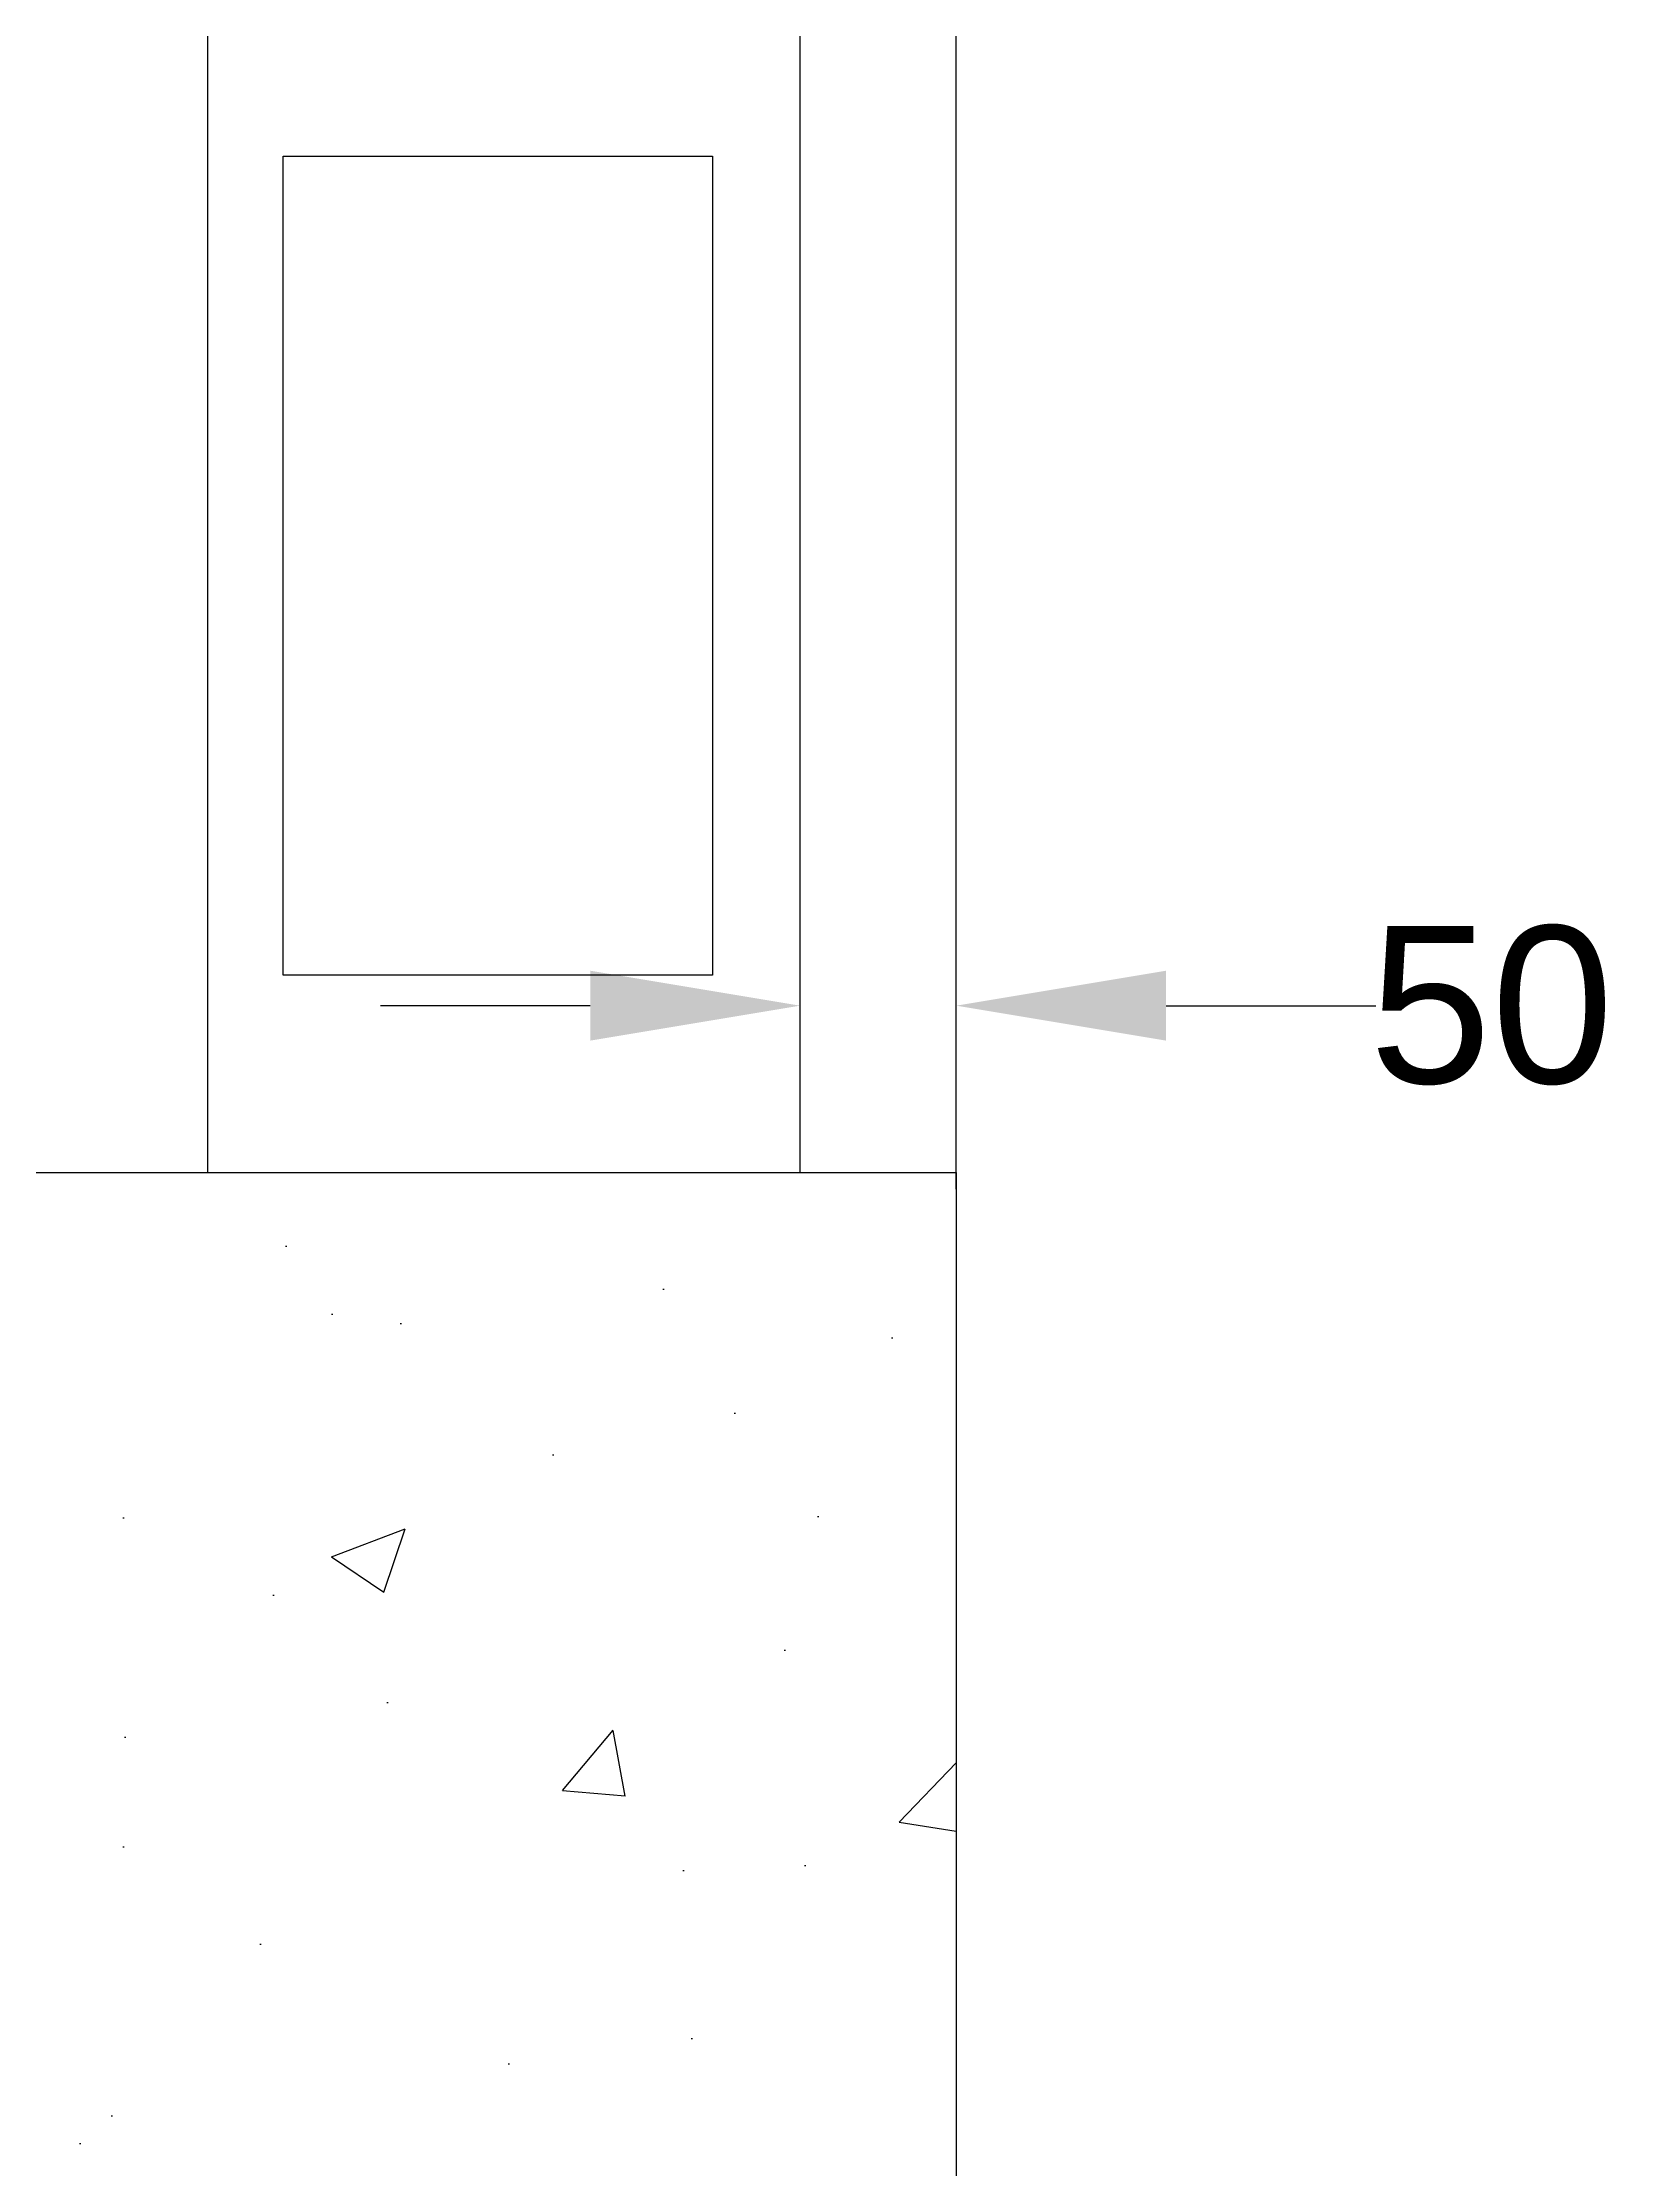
# Model space of a CAD drawing. Header units: inches. Extents: x 4060 to 5459, y 2 to 1025.
# Drawn here: x 4606.7 to 4651.5, y 184.3 to 245.1 of the extents above; entities that cross this region are included whole.
import ezdxf

# ---------------------------------------------------------------- set-up
doc = ezdxf.new("R2010")
doc.units = ezdxf.units.IN
doc.header["$MEASUREMENT"] = 0
doc.layers.add('DIMENSIONS', color=7, linetype='Continuous')
doc.styles.get("Standard").update_dxf_attribs({"font": 'arial.ttf', "height": 4.5})
doc.dimstyles.get("Standard").update_dxf_attribs({"dimtxt": 0.18, "dimasz": 6, "dimexe": 0.18, "dimexo": 0.0625, "dimgap": 0.09, "dimtad": 0, "dimtih": 1, "dimtoh": 1, "dimdec": 4, "dimzin": 0, "dimdsep": 46, "dimtxsty": 'Standard', "dimcen": 0.09, "dimadec": 0, "dimazin": 0, "dimtfac": 1, "dimtdec": 4, "dimtofl": 0, "dimtmove": 0, "dimatfit": 3, "dimfxl": 1, "dimtolj": 1, "dimtzin": 0, "dimarcsym": 0})

# ---------------------------------------------------------------- blocks, each defined once
blk = doc.blocks.new('*D40')
at = {"layer": 'Defpoints', "color": 0, "transparency": 16777216}
for p in [(4632.811, 303.064), (4194.536, 212.276), (4632.811, 212.276)]:
    blk.add_point(p, dxfattribs=at)
at = {"layer": 'DIMENSIONS', "color": 0, "lineweight": -2, "transparency": 16777216}
for p, q in [((4194.536, 212.338), (4194.536, 303.244)), ((4632.811, 212.338), (4632.811, 303.244)), ((4200.536, 303.064), (4406.872, 303.064)), ((4626.811, 303.064), (4420.476, 303.064))]:
    blk.add_line(p, q, dxfattribs=at)
at = {"layer": 'DIMENSIONS', "color": 0, "transparency": 16777216}
for points in [[(4200.536, 304.064), (4200.536, 302.064), (4194.536, 303.064)], [(4626.811, 304.064), (4626.811, 302.064), (4632.811, 303.064)]]:
    blk.add_solid(points, dxfattribs=at)
at = {"layer": 'DIMENSIONS', "color": 0, "transparency": 16777216, "insert": (4413.674, 303.064), "char_height": 4.5, "attachment_point": 5}
blk.add_mtext('\\A1;5200', dxfattribs=at)
blk = doc.blocks.new('*D41')
at = {"layer": 'Defpoints', "color": 0, "transparency": 16777216}
for p in [(4632.811, 217.587), (4628.34, 212.812), (4632.811, 212.812)]:
    blk.add_point(p, dxfattribs=at)
at = {"layer": 'DIMENSIONS', "color": 0, "lineweight": -2, "transparency": 16777216}
for p, q in [((4622.34, 217.587), (4616.34, 217.587)), ((4628.34, 212.875), (4628.34, 217.767)), ((4632.811, 212.875), (4632.811, 217.767)), ((4638.811, 217.587), (4644.811, 217.587))]:
    blk.add_line(p, q, dxfattribs=at)
at = {"layer": 'DIMENSIONS', "color": 0, "transparency": 16777216}
for points in [[(4622.34, 218.587), (4622.34, 216.587), (4628.34, 217.587)], [(4638.811, 218.587), (4638.811, 216.587), (4632.811, 217.587)]]:
    blk.add_solid(points, dxfattribs=at)
at = {"layer": 'DIMENSIONS', "color": 0, "transparency": 16777216, "insert": (4648.117, 217.587), "char_height": 4.5, "attachment_point": 5}
blk.add_mtext('\\A1;50', dxfattribs=at)

msp = doc.modelspace()

# ---------------------------------------------------------------- hatches: boundary and pattern name
h = msp.add_hatch()
h.set_pattern_fill('AR-CONC', color=0, scale=3, style=0)
h.set_pattern_definition([(50, (0, 0), (21.517805, -1.882564), [2.25, -24.75]), (355, (0, 0), (-4.16254, 22.56576), [1.8, -19.8]), (100.4514, (1.793, -0.157), (17.35528, 20.68319), [1.91221, -21.03426]), (46.1842, (0, 6), (32.01723, -4.96557), [3.375, -37.125]), (96.6356, (2.668, 5.586), (28.03988, 29.22354), [2.8683, -31.5514]), (351.1842, (0, 6), (28.03986, 29.22356), [2.7, -29.7]), (21, (3, 4.5), (17.90721, -12.07857), [2.25, -24.75]), (326, (3, 4.5), (7.29946, 21.7545), [1.8, -19.8]), (71.4514, (4.492, 3.493), (25.20668, 9.675915), [1.91221, -21.03426]), (37.5, (0, 0), (0.364796, 9.986816), [0, -19.56, 0, -20.1, 0, -19.875]), (7.5, (0, 0), (7.892086, 11.832351), [0, -11.46, 0, -19.11, 0, -7.575]), (327.5, (-6.69, 0), (16.014673, -0.676646), [0, -7.5, 0, -23.4, 0, -31.05]), (317.5, (-9.69, 0), (17.495585, 3.00315), [0, -9.75, 0, -15.54, 0, -22.05])])
h.paths.add_polyline_path([(4632.81134, 180.83294), (4632.81134, 212.8124), (4592.54908, 212.8124), (4592.54908, 189.15148), (4518.73573, 191.08736), (4518.36242, 66.93567), (4531.64097, 66.93567), (4531.64097, 156.92325)])
h.paths.add_polyline_path([(4308.53236, 190.87686), (4234.67395, 188.80744), (4234.67395, 212.27575), (4194.53643, 212.27575), (4194.53643, 180.47444), (4295.74504, 156.84883), (4295.74504, 66.93567), (4308.15968, 66.93567)])

# ---------------------------------------------------------------- linework, layer by layer
at = {"color": 0}
for points in [[(4611.39184, 212.8124), (4628.33986, 212.8124), (4628.33986, 277.97933), (4611.39184, 277.97933)], [(4613.55152, 241.90118), (4625.83226, 241.90118), (4625.83226, 218.45622), (4613.55152, 218.45622)]]:
    msp.add_lwpolyline(points, close=True, dxfattribs=at)
msp.add_lwpolyline([(4194.53643, 212.27575), (4234.67395, 212.27575), (4234.67395, 188.80744), (4414.04226, 193.83312), (4592.54908, 189.15148), (4592.54908, 212.8124), (4632.81134, 212.8124), (4632.81134, 180.83294), (4531.64097, 156.92325), (4531.64097, 67.12868)], dxfattribs=at)

# ---------------------------------------------------------------- dimensions: what is measured, and where the dimension line sits
at = {"layer": 'DIMENSIONS', "color": 0}
for base, p1, p2, text, picture, middle in [((4632.81134, 303.06377), (4194.53643, 212.27575), (4632.81134, 212.27575), '5200', '*D40', (4413.67389, 303.06377)), ((4632.81134, 217.58691), (4628.33986, 212.8124), (4632.81134, 212.8124), '50', '*D41', (4648.11672, 217.58691))]:
    dim = msp.add_linear_dim(base=base, p1=p1, p2=p2, text=text, dimstyle='Standard', dxfattribs=at)
    dim.commit()
    dim.dimension.update_dxf_attribs({"geometry": picture, "text_midpoint": middle})

doc.saveas('drawing.dxf')
